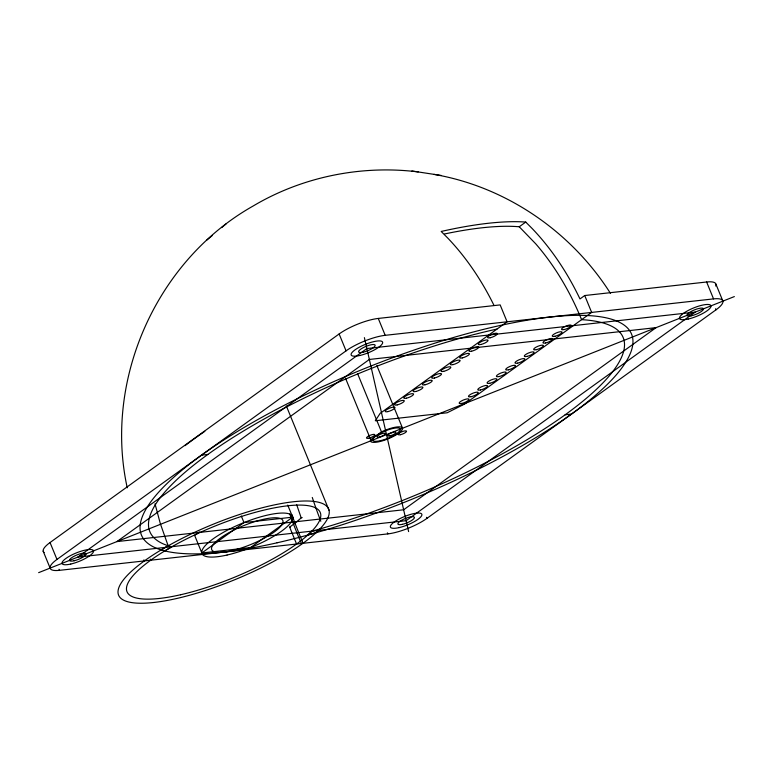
<?xml version="1.0" encoding="UTF-8"?>
<svg xmlns="http://www.w3.org/2000/svg" width="773" height="773" viewBox="0 0 773 773"><rect width="100%" height="100%" fill="white"/><g stroke="black" fill="none" stroke-linecap="round" stroke-linejoin="round"><path stroke-width="1.16" d="M319.877 528.954L316.022 532.732L307.799 535.051L311.741 531.264L319.877 528.954A255.776 67.058 -22.3 0 0 579.895 403.603A255.776 67.058 -22.3 0 0 581.596 319.664A248.51 176.814 83.7 0 0 535.728 243.824L519.243 226.769A226.325 59.337 -22.3 0 0 444.514 233.977M418.193 171.915C361.503 164.852 302.272 176.746 253.109 206.033C156.581 260.385 103.524 379.649 127.245 487.811M206.855 240.045L212.391 235.427M221.667 227.591L226.103 223.899M44.129 552.55A29.789 7.807 -22.3 0 1 50.042 542.54L339.134 333.965A29.789 7.807 -22.3 0 1 378.268 318.437L500.16 304.91L507.088 321.8L380.123 413.4L375.301 420.754L447.181 412.772L464.689 404.008L591.654 312.418L584.726 295.528L579.982 298.938A257.844 183.452 83.7 0 0 532.384 228.75L525.746 222.073A236.538 62.014 -22.3 0 0 441.19 231.456L447.828 238.132A257.844 183.452 83.7 0 1 493.957 305.316M59.453 570.339A29.789 7.807 -22.3 0 1 56.97 559.43L346.062 350.855A29.789 7.807 -22.3 0 1 385.196 335.327L713.547 298.89A29.789 7.807 -22.3 0 1 716.03 309.799L426.938 518.374A29.789 7.807 -22.3 0 1 387.804 533.901L59.453 570.339L59.028 569.276M519.243 226.769L525.746 222.073M199.444 531.959L194.651 535.409L201.85 552.966L250.539 547.564L292.677 517.166L287.73 505.098M201.85 552.966L243.988 522.567L292.677 517.166M370.711 439.653L381.485 431.885A17.277 4.532 -22.3 0 1 402.404 427.884A17.277 4.532 -22.3 0 1 386.162 439.605A17.277 4.532 -22.3 0 1 370.711 439.653L345.531 378.268M38.65 572.648L734.35 296.581M302.204 517.581L301.19 517.871A104.432 27.384 -22.3 0 1 289.643 527.128L296.571 544.018M584.726 295.528L706.619 282A29.789 7.807 -22.3 0 1 715.74 286.049M201.521 455.142L207.86 454.437M565.14 414.782L571.479 414.086M289.643 527.128L290.435 527.041M433.943 174.369C506.073 186.786 571.353 231.639 610.438 293.325M411.912 170.978L441.199 175.461M715.962 284.232L722.89 301.122M706.619 282L713.547 298.89M715.595 308.736L716.03 309.799M378.268 318.437L385.196 335.327M376.866 365.581L402.501 428.087M426.503 517.311L426.938 518.374M357.677 373.842L381.485 431.885M339.134 333.965L346.062 350.855M387.37 532.839L387.804 533.901M286.339 405.96L329.047 510.306A113.515 29.761 -22.3 0 1 176.727 598.486A113.515 29.761 -22.3 0 1 165.122 547.584L168.272 545.777A255.776 67.058 -22.3 0 1 224.392 443.055A255.776 67.058 -22.3 0 1 497.029 329.056M302.475 542.26L302.91 543.322M241.292 515.987L243.988 522.567M150.262 559.159L150.696 560.212M143.923 559.855L144.358 560.918M50.042 542.54L56.97 559.43M43.182 551.207L50.11 568.097M301.19 517.871L296.716 504.817M155.025 503.851L160.369 523.775L167.19 543.081L168.272 545.777L171.819 546.791L164.784 550.917L161.151 549.922L165.093 547.593A113.515 29.761 -22.3 0 1 329.047 510.286M364.383 337.637L408.617 531.592M302.446 541.583A254.926 129.796 77 0 1 291.808 514.538M301.19 542.965A254.829 131.478 77.1 0 1 289.807 514.045M320.805 521.263A254.868 106.027 75.5 0 1 312.273 497.464M185.047 445.654A264.182 69.27 -22.3 0 1 204.826 431.344M366.875 348.546L77.773 557.12L406.125 520.683L695.227 312.108L366.875 348.546M369.359 359.455L116.907 541.593L403.641 509.774L656.093 327.636L369.359 359.455M231.388 550.763A38.437 10.078 -22.3 0 0 282.957 520.905A38.437 10.078 -22.3 0 0 227.455 533.534A38.437 10.078 -22.3 0 0 231.388 550.763M277.063 542.801A264.859 69.444 -22.3 0 0 632.469 337.009A264.859 69.444 -22.3 0 0 249.979 424.029A264.859 69.444 -22.3 0 0 277.063 542.801M359.86 355.483A16.987 4.454 -22.3 0 0 382.645 342.284A16.987 4.454 -22.3 0 0 358.121 347.869A16.987 4.454 -22.3 0 0 359.86 355.483M363.184 352.198A8.938 2.348 -22.3 0 0 375.176 345.251A8.938 2.348 -22.3 0 0 362.266 348.188A8.938 2.348 -22.3 0 0 363.184 352.198M70.758 564.058A16.987 4.454 -22.3 0 0 93.552 550.859A16.987 4.454 -22.3 0 0 69.029 556.444A16.987 4.454 -22.3 0 0 70.758 564.058M74.082 560.773A8.938 2.348 -22.3 0 0 86.083 553.826A8.938 2.348 -22.3 0 0 73.174 556.763A8.938 2.348 -22.3 0 0 74.082 560.773M399.11 527.611A16.987 4.454 -22.3 0 0 421.894 514.422A16.987 4.454 -22.3 0 0 397.37 519.997A16.987 4.454 -22.3 0 0 399.11 527.611M402.433 524.326A8.938 2.348 -22.3 0 0 414.425 517.388A8.938 2.348 -22.3 0 0 401.516 520.326A8.938 2.348 -22.3 0 0 402.433 524.326M688.202 319.046A16.987 4.454 -22.3 0 0 710.996 305.847A16.987 4.454 -22.3 0 0 686.472 311.422A16.987 4.454 -22.3 0 0 688.202 319.046M691.526 315.751A8.938 2.348 -22.3 0 0 703.527 308.814A8.938 2.348 -22.3 0 0 690.618 311.751A8.938 2.348 -22.3 0 0 691.526 315.751M380.345 440.697A14.9 3.904 -22.3 0 0 400.337 429.121A14.9 3.904 -22.3 0 0 378.818 434.02A14.9 3.904 -22.3 0 0 380.345 440.697M400.501 434.687A4.493 1.179 -22.3 0 0 406.53 431.199A4.493 1.179 -22.3 0 0 400.037 432.677A4.493 1.179 -22.3 0 0 400.501 434.687M389.93 435.856A4.493 1.179 -22.3 0 0 395.96 432.368A4.493 1.179 -22.3 0 0 389.466 433.846A4.493 1.179 -22.3 0 0 389.93 435.856M379.359 437.035A4.493 1.179 -22.3 0 0 385.389 433.547A4.493 1.179 -22.3 0 0 378.896 435.015A4.493 1.179 -22.3 0 0 379.359 437.035M368.789 438.204A4.493 1.179 -22.3 0 0 374.818 434.716A4.493 1.179 -22.3 0 0 368.325 436.194A4.493 1.179 -22.3 0 0 368.789 438.204M461.868 403.409A5.295 1.391 -22.3 0 0 468.979 399.293A5.295 1.391 -22.3 0 0 461.326 401.032A5.295 1.391 -22.3 0 0 461.868 403.409M471.172 396.694A5.295 1.391 -22.3 0 0 478.284 392.578A5.295 1.391 -22.3 0 0 470.631 394.317A5.295 1.391 -22.3 0 0 471.172 396.694M480.487 389.979A5.295 1.391 -22.3 0 0 487.589 385.862A5.295 1.391 -22.3 0 0 479.936 387.602A5.295 1.391 -22.3 0 0 480.487 389.979M489.792 383.263A5.295 1.391 -22.3 0 0 496.894 379.147A5.295 1.391 -22.3 0 0 489.251 380.886A5.295 1.391 -22.3 0 0 489.792 383.263M499.097 376.548A5.295 1.391 -22.3 0 0 506.209 372.431A5.295 1.391 -22.3 0 0 498.556 374.171A5.295 1.391 -22.3 0 0 499.097 376.548M508.402 369.832A5.295 1.391 -22.3 0 0 515.514 365.716A5.295 1.391 -22.3 0 0 507.861 367.455A5.295 1.391 -22.3 0 0 508.402 369.832M517.707 363.117A5.295 1.391 -22.3 0 0 524.819 359.001A5.295 1.391 -22.3 0 0 517.166 360.74A5.295 1.391 -22.3 0 0 517.707 363.117M527.012 356.401A5.295 1.391 -22.3 0 0 534.124 352.285A5.295 1.391 -22.3 0 0 526.471 354.024A5.295 1.391 -22.3 0 0 527.012 356.401M536.327 349.686A5.295 1.391 -22.3 0 0 543.429 345.57A5.295 1.391 -22.3 0 0 535.786 347.319A5.295 1.391 -22.3 0 0 536.327 349.686M545.632 342.97A5.295 1.391 -22.3 0 0 552.734 338.854A5.295 1.391 -22.3 0 0 545.091 340.603A5.295 1.391 -22.3 0 0 545.632 342.97M554.937 336.265A5.295 1.391 -22.3 0 0 562.048 332.148A5.295 1.391 -22.3 0 0 554.396 333.888A5.295 1.391 -22.3 0 0 554.937 336.265M564.242 329.549A5.295 1.391 -22.3 0 0 571.353 325.433A5.295 1.391 -22.3 0 0 563.701 327.172A5.295 1.391 -22.3 0 0 564.242 329.549M480.941 344.468A5.295 1.391 -22.3 0 0 488.053 340.352A5.295 1.391 -22.3 0 0 480.4 342.101A5.295 1.391 -22.3 0 0 480.941 344.468M471.636 351.184A5.295 1.391 -22.3 0 0 478.748 347.067A5.295 1.391 -22.3 0 0 471.095 348.807A5.295 1.391 -22.3 0 0 471.636 351.184M462.331 357.899A5.295 1.391 -22.3 0 0 469.443 353.783A5.295 1.391 -22.3 0 0 461.79 355.522A5.295 1.391 -22.3 0 0 462.331 357.899M453.026 364.614A5.295 1.391 -22.3 0 0 460.128 360.498A5.295 1.391 -22.3 0 0 452.485 362.237A5.295 1.391 -22.3 0 0 453.026 364.614M443.721 371.33A5.295 1.391 -22.3 0 0 450.823 367.214A5.295 1.391 -22.3 0 0 443.171 368.953A5.295 1.391 -22.3 0 0 443.721 371.33M434.407 378.045A5.295 1.391 -22.3 0 0 441.518 373.929A5.295 1.391 -22.3 0 0 433.866 375.668A5.295 1.391 -22.3 0 0 434.407 378.045M425.102 384.761A5.295 1.391 -22.3 0 0 432.213 380.645A5.295 1.391 -22.3 0 0 424.561 382.384A5.295 1.391 -22.3 0 0 425.102 384.761M415.797 391.476A5.295 1.391 -22.3 0 0 422.908 387.36A5.295 1.391 -22.3 0 0 415.256 389.099A5.295 1.391 -22.3 0 0 415.797 391.476M406.492 398.192A5.295 1.391 -22.3 0 0 413.594 394.075A5.295 1.391 -22.3 0 0 405.951 395.815A5.295 1.391 -22.3 0 0 406.492 398.192M397.187 404.907A5.295 1.391 -22.3 0 0 404.289 400.791A5.295 1.391 -22.3 0 0 396.646 402.53A5.295 1.391 -22.3 0 0 397.187 404.907M387.872 411.613A5.295 1.391 -22.3 0 0 394.984 407.506A5.295 1.391 -22.3 0 0 387.331 409.246A5.295 1.391 -22.3 0 0 387.872 411.613M490.246 337.753A5.295 1.391 -22.3 0 0 497.358 333.646A5.295 1.391 -22.3 0 0 489.705 335.385A5.295 1.391 -22.3 0 0 490.246 337.753M227.069 555.033A48.873 12.812 -22.3 0 0 292.658 517.05A48.873 12.812 -22.3 0 0 222.073 533.109A48.873 12.812 -22.3 0 0 227.069 555.033M180.476 594.775A104.432 27.384 -22.3 0 0 320.611 513.63A104.432 27.384 -22.3 0 0 169.799 547.941A104.432 27.384 -22.3 0 0 180.476 594.775"/></g></svg>
